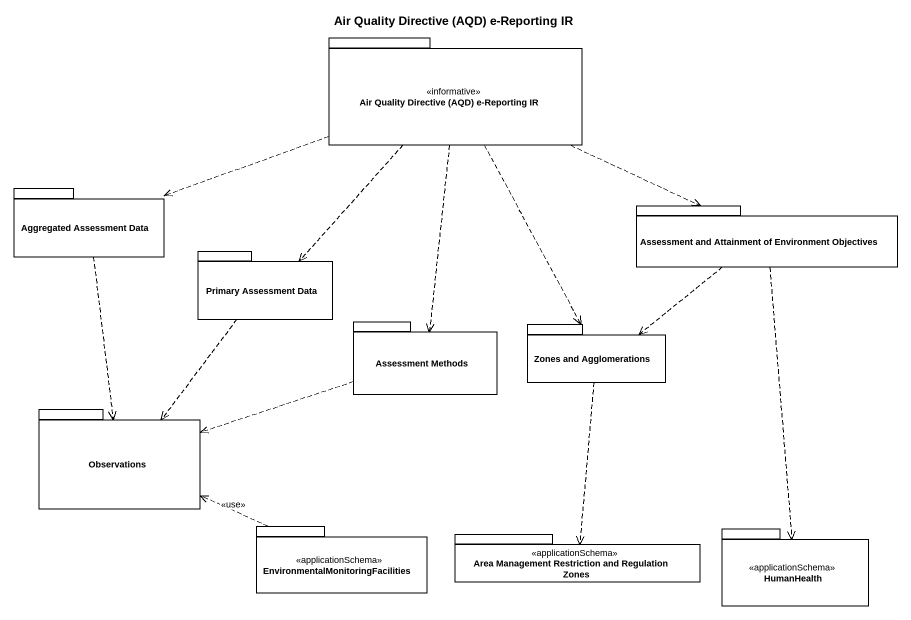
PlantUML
@startuml
title Air Quality Directive (AQD) e-Reporting IR
package "Air Quality Directive (AQD) e-Reporting IR" as Air_Quality_Directive_AQD_e <<informative>> {
}
package "Aggregated Assessment Data" as Aggregated_Assessment_Data {
}
package "Assessment and Attainment of Environment Objectives" as Assessment_and_Attainment {
}
package "Primary Assessment Data" as Primary_Assessment_Data {
}
package "Assessment Methods" as Assessment_Methods {
}
package "Zones and Agglomerations" as Zones_and_Agglomerations {
}
package Observations {
}
package "EnvironmentalMonitoringFacilities" as EnvironmentalMonitoringFacil <<applicationSchema>> {
}
package "Area Management Restriction and Regulation Zones" as Area_Management_Restriction <<applicationSchema>> {
}
package HumanHealth <<applicationSchema>> {
}
Air_Quality_Directive_AQD_e .left.> Aggregated_Assessment_Data
Air_Quality_Directive_AQD_e .right.> Assessment_and_Attainment
Air_Quality_Directive_AQD_e ..> Primary_Assessment_Data
Air_Quality_Directive_AQD_e ..> Assessment_Methods
Air_Quality_Directive_AQD_e ..> Zones_and_Agglomerations
Aggregated_Assessment_Data ..> Observations
Assessment_and_Attainment ..> Zones_and_Agglomerations
Assessment_and_Attainment ..> HumanHealth
Primary_Assessment_Data ..> Observations
Assessment_Methods .left.> Observations
Zones_and_Agglomerations ..> Area_Management_Restriction
EnvironmentalMonitoringFacil .left.> Observations : <<use>>
@enduml
